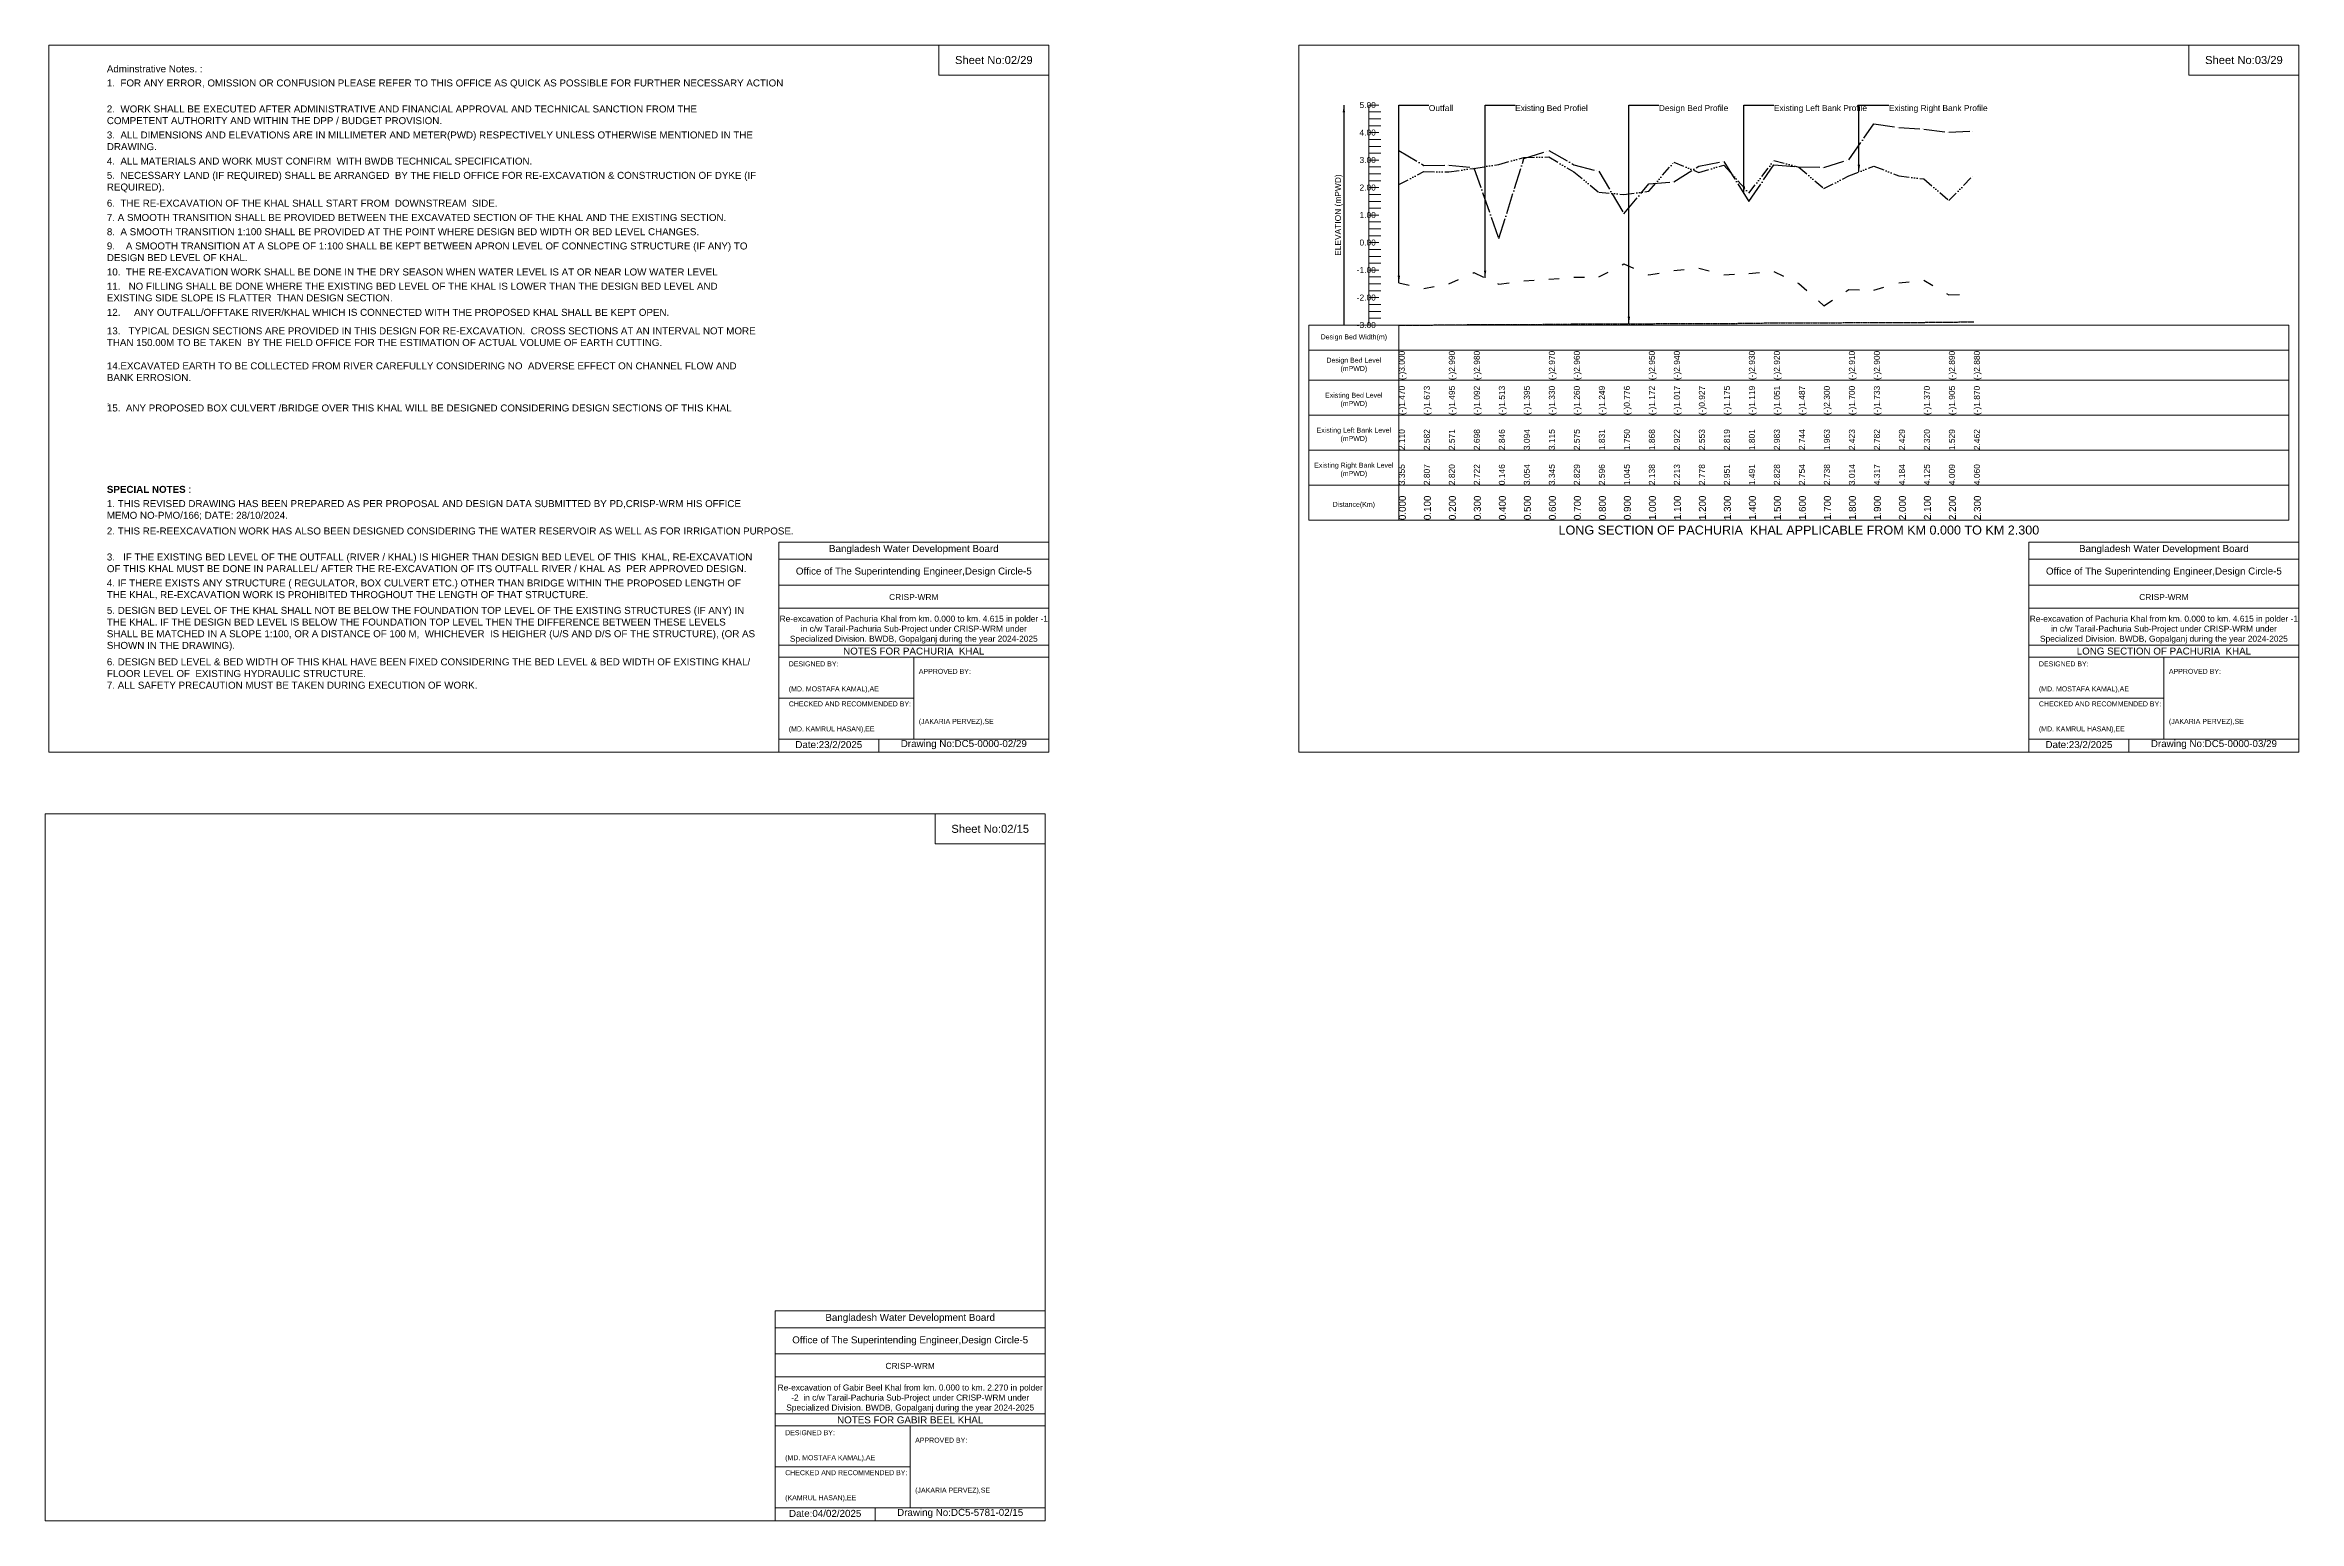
# Model space of a CAD drawing. Header units: inches. Extents: x 91000 to 388000, y -11806 to 0.
# Drawn here: x 109971 to 128000, y -11806 to 0 of the extents above; entities that cross this region are included whole.
import ezdxf

# ---------------------------------------------------------------- set-up
doc = ezdxf.new("R2010")
doc.units = ezdxf.units.IN
doc.header["$LTSCALE"] = 7
doc.header["$MEASUREMENT"] = 0
for name, pattern in [('ACAD_ISO03W100', [30, 12, -18]), ('ACAD_ISO04W100', [30, 24, -3, 0, -3]), ('ACAD_ISO14W100', [24, 12, -3, 0, -3, 0, -3, 0, -3]), ('CENTER', [2, 1.25, -0.25, 0.25, -0.25])]:
    doc.linetypes.add(name, pattern=pattern)
for name, color, linetype, lineweight in [('Cross Section Labels', 7, 'Continuous', 9), ('Design Bed Level Long Section', 7, 'CENTER', 25), ('Existing Bed Level for Long Section', 7, 'ACAD_ISO03W100', 25), ('Existing Left Bank of Long section', 7, 'ACAD_ISO04W100', 25), ('Existing Right Bank of Long Section', 7, 'ACAD_ISO14W100', 25), ('Long Section Border', 7, 'Continuous', 9), ('Long Section Labels', 7, 'Continuous', 9), ('Vscale for Long Section', 7, 'Continuous', 9)]:
    doc.layers.add(name, color=color, linetype=linetype, lineweight=lineweight)
doc.styles.get("Standard").update_dxf_attribs({"font": 'arial.ttf'})
doc.dimstyles.get("Standard").update_dxf_attribs({"dimtxt": 0.18, "dimasz": 0.18, "dimexe": 0.18, "dimexo": 0.0625, "dimgap": 0.09, "dimtad": 0, "dimtih": 1, "dimtoh": 1, "dimdec": 4, "dimzin": 0, "dimdsep": 46, "dimtxsty": 'Standard', "dimcen": 0.09, "dimadec": 0, "dimazin": 0, "dimtfac": 1, "dimtdec": 4, "dimtofl": 0, "dimtmove": 0, "dimatfit": 3, "dimfxl": 1, "dimtolj": 1, "dimtzin": 0, "dimarcsym": 0})

msp = doc.modelspace()

# ---------------------------------------------------------------- linework, layer by layer
at = {"layer": 'Cross Section Labels'}
for points in [[(109971, -6150), (117971, -6150), (117971, -11806), (109971, -11806)], [(117091, -6150), (117971, -6150), (117971, -6390), (117091, -6390)]]:
    msp.add_lwpolyline(points, close=True, dxfattribs=at)
for points in [[(115811, -11806), (115811, -10126), (117971, -10126)], [(115811, -10262), (117971, -10262)], [(115811, -10470), (117971, -10470)], [(115811, -10654), (117971, -10654)], [(115811, -10950), (117971, -10950)], [(115811, -11046), (117971, -11046)], [(116891, -11046), (116891, -11702)], [(115811, -11374), (116891, -11374)], [(115811, -11702), (117971, -11702)], [(116611, -11702), (116611, -11806)]]:
    msp.add_lwpolyline(points, dxfattribs=at)
at = {"layer": 'Design Bed Level Long Section'}
msp.add_lwpolyline([(120800, -2240), (121000, -2240), (121200, -2238), (121400, -2236), (121600, -2236), (121800, -2236), (122000, -2233), (122200, -2231), (122400, -2231), (122600, -2231), (122800, -2229), (123000, -2227), (123200, -2227), (123400, -2227), (123600, -2225), (123800, -2222), (124000, -2222), (124200, -2222), (124400, -2220), (124600, -2218), (124800, -2218), (125000, -2218), (125200, -2216), (125400, -2214)], dxfattribs=at)
at = {"layer": 'Existing Bed Level for Long Section'}
msp.add_lwpolyline([(120800, -1903), (121000, -1948), (121200, -1909), (121400, -1820), (121600, -1913), (121800, -1887), (122000, -1873), (122200, -1857), (122400, -1855), (122600, -1751), (122800, -1838), (123000, -1804), (123200, -1784), (123400, -1838), (123600, -1826), (123800, -1811), (124000, -1907), (124200, -2086), (124400, -1954), (124600, -1961), (124800, -1903), (125000, -1881), (125200, -1999), (125400, -1991)], dxfattribs=at)
at = {"layer": 'Existing Left Bank of Long section'}
msp.add_lwpolyline([(120800, -842), (121000, -962), (121200, -960), (121400, -981), (121600, -1548), (121800, -908), (122000, -844), (122200, -958), (122400, -1009), (122600, -1350), (122800, -1110), (123000, -1093), (123200, -969), (123400, -931), (123600, -1252), (123800, -958), (124000, -974), (124200, -978), (124400, -917), (124600, -630), (124800, -660), (125000, -672), (125200, -698), (125400, -687)], dxfattribs=at)
at = {"layer": 'Existing Right Bank of Long Section'}
msp.add_lwpolyline([(120800, -1116), (121000, -1012), (121200, -1014), (121400, -986), (121600, -954), (121800, -899), (122000, -895), (122200, -1014), (122400, -1177), (122600, -1195), (122800, -1169), (123000, -937), (123200, -1018), (123400, -960), (123600, -1184), (123800, -924), (124000, -976), (124200, -1148), (124400, -1047), (124600, -968), (124800, -1046), (125000, -1070), (125200, -1244), (125400, -1038)], dxfattribs=at)
at = {"layer": 'Long Section Border'}
msp.add_lwpolyline([(120080, -2240), (127920, -2240), (127920, -3800), (120080, -3800)], close=True, dxfattribs=at)
for points in [[(120800, -2240), (120800, -3800)], [(120080, -2440), (127920, -2440)], [(120080, -2680), (127920, -2680)], [(120080, -2960), (127920, -2960)], [(120080, -3240), (127920, -3240)], [(120080, -3520), (127920, -3520)]]:
    msp.add_lwpolyline(points, dxfattribs=at)
at = {"layer": 'Long Section Labels'}
for points in [[(110000, 0), (118000, 0), (118000, -5656), (110000, -5656)], [(117120, 0), (118000, 0), (118000, -240), (117120, -240)], [(120000, 0), (128000, 0), (128000, -5656), (120000, -5656)], [(127120, 0), (128000, 0), (128000, -240), (127120, -240)]]:
    msp.add_lwpolyline(points, close=True, dxfattribs=at)
for points in [[(115840, -5656), (115840, -3976), (118000, -3976)], [(115840, -4112), (118000, -4112)], [(125840, -5656), (125840, -3976), (128000, -3976)], [(125840, -4112), (128000, -4112)], [(115840, -4320), (118000, -4320)], [(125840, -4320), (128000, -4320)], [(115840, -4504), (118000, -4504)], [(125840, -4504), (128000, -4504)], [(115840, -4800), (118000, -4800)], [(125840, -4800), (128000, -4800)], [(115840, -4896), (118000, -4896)], [(116920, -4896), (116920, -5552)], [(125840, -4896), (128000, -4896)], [(126920, -4896), (126920, -5552)], [(115840, -5224), (116920, -5224)], [(125840, -5224), (126920, -5224)], [(115840, -5552), (118000, -5552)], [(116640, -5552), (116640, -5656)], [(125840, -5552), (128000, -5552)], [(126640, -5552), (126640, -5656)]]:
    msp.add_lwpolyline(points, dxfattribs=at)
at = {"layer": 'Vscale for Long Section'}
for points in [[(120560, -2240), (120560, -2020), (120560, -1800), (120560, -1580), (120560, -1360), (120560, -1140), (120560, -920), (120560, -700), (120560, -480)], [(120560, -480), (120640, -480)], [(120560, -535), (120656, -535)], [(120560, -590), (120656, -590)], [(120560, -645), (120656, -645)], [(120560, -700), (120640, -700)], [(120560, -755), (120656, -755)], [(120560, -810), (120656, -810)], [(120560, -865), (120656, -865)], [(120560, -920), (120640, -920)], [(120560, -975), (120656, -975)], [(120560, -1030), (120656, -1030)], [(120560, -1085), (120656, -1085)], [(120560, -1140), (120640, -1140)], [(120560, -1195), (120656, -1195)], [(120560, -1250), (120656, -1250)], [(120560, -1305), (120656, -1305)], [(120560, -1360), (120640, -1360)], [(120560, -1415), (120656, -1415)], [(120560, -1470), (120656, -1470)], [(120560, -1525), (120656, -1525)], [(120560, -1580), (120640, -1580)], [(120560, -1635), (120656, -1635)], [(120560, -1690), (120656, -1690)], [(120560, -1745), (120656, -1745)], [(120560, -1800), (120640, -1800)], [(120560, -1855), (120656, -1855)], [(120560, -1910), (120656, -1910)], [(120560, -1965), (120656, -1965)], [(120560, -2020), (120640, -2020)], [(120560, -2075), (120656, -2075)], [(120560, -2130), (120656, -2130)], [(120560, -2185), (120656, -2185)], [(120560, -2240), (120640, -2240)]]:
    msp.add_lwpolyline(points, dxfattribs=at)

# ---------------------------------------------------------------- texts
at = {"char_height": 56, "width": 5200, "attachment_point": 1}
for s, insert in [('Adminstrative Notes. :', (110465, -162)), ('1.  FOR ANY ERROR, OMISSION OR CONFUSION PLEASE REFER TO THIS OFFICE AS QUICK AS POSSIBLE FOR FURTHER NECESSARY ACTION', (110465, -275)), ('2.  WORK SHALL BE EXECUTED AFTER ADMINISTRATIVE AND FINANCIAL APPROVAL AND TECHNICAL SANCTION FROM THE COMPETENT AUTHORITY AND WITHIN THE DPP / BUDGET PROVISION. ', (110465, -483)), ('3.  ALL DIMENSIONS AND ELEVATIONS ARE IN MILLIMETER AND METER(PWD) RESPECTIVELY UNLESS OTHERWISE MENTIONED IN THE DRAWING.', (110465, -691)), ('4.  ALL MATERIALS AND WORK MUST CONFIRM  WITH BWDB TECHNICAL SPECIFICATION.', (110465, -900)), ('5.  NECESSARY LAND (IF REQUIRED) SHALL BE ARRANGED  BY THE FIELD OFFICE FOR RE-EXCAVATION & CONSTRUCTION OF DYKE (IF REQUIRED).', (110465, -1014)), ('6.  THE RE-EXCAVATION OF THE KHAL SHALL START FROM  DOWNSTREAM  SIDE.', (110465, -1237)), ('7. A SMOOTH TRANSITION SHALL BE PROVIDED BETWEEN THE EXCAVATED SECTION OF THE KHAL AND THE EXISTING SECTION.', (110465, -1351)), ('8.  A SMOOTH TRANSITION 1:100 SHALL BE PROVIDED AT THE POINT WHERE DESIGN BED WIDTH OR BED LEVEL CHANGES.', (110465, -1465)), ('9.    A SMOOTH TRANSITION AT A SLOPE OF 1:100 SHALL BE KEPT BETWEEN APRON LEVEL OF CONNECTING STRUCTURE (IF ANY) TO DESIGN BED LEVEL OF KHAL.', (110465, -1579)), ('10.  THE RE-EXCAVATION WORK SHALL BE DONE IN THE DRY SEASON WHEN WATER LEVEL IS AT OR NEAR LOW WATER LEVEL', (110465, -1787)), ('11.   NO FILLING SHALL BE DONE WHERE THE EXISTING BED LEVEL OF THE KHAL IS LOWER THAN THE DESIGN BED LEVEL AND EXISTING SIDE SLOPE IS FLATTER  THAN DESIGN SECTION.', (110465, -1901)), ('12.     ANY OUTFALL/OFFTAKE RIVER/KHAL WHICH IS CONNECTED WITH THE PROPOSED KHAL SHALL BE KEPT OPEN.', (110465, -2110)), ('13.   TYPICAL DESIGN SECTIONS ARE PROVIDED IN THIS DESIGN FOR RE-EXCAVATION.  CROSS SECTIONS AT AN INTERVAL NOT MORE THAN 150.00M TO BE TAKEN  BY THE FIELD OFFICE FOR THE ESTIMATION OF ACTUAL VOLUME OF EARTH CUTTING. ^J^J14.EXCAVATED EARTH TO BE COLLECTED FROM RIVER CAREFULLY CONSIDERING NO  ADVERSE EFFECT ON CHANNEL FLOW AND BANK ERROSION.^J^J.', (110465, -2258)), ('15.  ANY PROPOSED BOX CULVERT /BRIDGE OVER THIS KHAL WILL BE DESIGNED CONSIDERING DESIGN SECTIONS OF THIS KHAL', (110465, -2875)), ('{\\fArial|b1|i0|c0|p34;SPECIAL NOTES} :', (110465, -3526)), ('1. THIS REVISED DRAWING HAS BEEN PREPARED AS PER PROPOSAL AND DESIGN DATA SUBMITTED BY PD,CRISP-WRM HIS OFFICE MEMO NO-PMO/166; DATE: 28/10/2024. ', (110465, -3640)), ('2. THIS RE-REEXCAVATION WORK HAS ALSO BEEN DESIGNED CONSIDERING THE WATER RESERVOIR AS WELL AS FOR IRRIGATION PURPOSE.  ', (110465, -3859)), ('3.   IF THE EXISTING BED LEVEL OF THE OUTFALL (RIVER / KHAL) IS HIGHER THAN DESIGN BED LEVEL OF THIS  KHAL, RE-EXCAVATION OF THIS KHAL MUST BE DONE IN PARALLEL/ AFTER THE RE-EXCAVATION OF ITS OUTFALL RIVER / KHAL AS  PER APPROVED DESIGN.^J', (110465, -4067)), ('4. IF THERE EXISTS ANY STRUCTURE ( REGULATOR, BOX CULVERT ETC.) OTHER THAN BRIDGE WITHIN THE PROPOSED LENGTH OF THE KHAL, RE-EXCAVATION WORK IS PROHIBITED THROGHOUT THE LENGTH OF THAT STRUCTURE.', (110465, -4275)), ('5. DESIGN BED LEVEL OF THE KHAL SHALL NOT BE BELOW THE FOUNDATION TOP LEVEL OF THE EXISTING STRUCTURES (IF ANY) IN THE KHAL. IF THE DESIGN BED LEVEL IS BELOW THE FOUNDATION TOP LEVEL THEN THE DIFFERENCE BETWEEN THESE LEVELS SHALL BE MATCHED IN A SLOPE 1:100, OR A DISTANCE OF 100 M,  WHICHEVER  IS HEIGHER (U/S AND D/S OF THE STRUCTURE), (OR AS SHOWN IN THE DRAWING).^J', (110465, -4494)), ('6. DESIGN BED LEVEL & BED WIDTH OF THIS KHAL HAVE BEEN FIXED CONSIDERING THE BED LEVEL & BED WIDTH OF EXISTING KHAL/ FLOOR LEVEL OF  EXISTING HYDRAULIC STRUCTURE.\\P7. ALL SAFETY PRECAUTION MUST BE TAKEN DURING EXECUTION OF WORK.', (110465, -4906))]:
    msp.add_mtext(s, dxfattribs=dict(at, insert=insert))
at = {"layer": 'Cross Section Labels', "attachment_point": 5}
for s, insert, char_height in [('Sheet No:02/15', (117531, -6270), 64), ('Bangladesh Water Development Board', (116891, -10186), 56), ('Office of The Superintending Engineer,Design Circle-5', (116891, -10366), 56)]:
    msp.add_mtext(s, dxfattribs=dict(at, insert=insert, char_height=char_height))
at = {"layer": 'Cross Section Labels'}
for s, insert, char_height, width, attachment_point in [('CRISP-WRM', (116891, -10566), 48, 2240, 5), ('Re-excavation of Gabir Beel Khal from km. 0.000 to km. 2.270 in polder -2  in c/w Tarail-Pachuria Sub-Project under CRISP-WRM under Specialized Division. BWDB, Gopalganj during the year 2024-2025', (116891, -10826), 48, 2160, 5), ('NOTES FOR GABIR BEEL KHAL', (116891, -10998), 56, 2240, 5), ('DESIGNED BY:^J^J^J(MD. MOSTAFA KAMAL),AE', (115891, -11206), 40, 1120, 4), ('APPROVED BY:^J^J^J^J^J^J(JAKARIA PERVEZ),SE', (116931, -11366), 40, 1120, 4), ('CHECKED AND RECOMMENDED BY:^J^J^J(KAMRUL HASAN),EE', (115891, -11526), 40, 1120, 4), ('Date:04/02/2025', (116211, -11746), 56, 1120, 5), ('Drawing No:DC5-5781-02/15', (117291, -11746), 56, 1760, 5)]:
    msp.add_mtext(s, dxfattribs=dict(at, insert=insert, char_height=char_height, width=width, attachment_point=attachment_point))
at = {"layer": 'Long Section Border', "attachment_point": 5}
for s, insert, char_height in [('Design Bed Width(m)', (120440, -2340), 40), ('Design Bed Level^J(mPWD)', (120440, -2560), 40), ('Existing Bed Level^J(mPWD)', (120440, -2840), 40), ('Existing Left Bank Level^J(mPWD)', (120440, -3120), 40), ('Existing Right Bank Level^J(mPWD)', (120440, -3400), 40), ('Distance(Km)', (120440, -3680), 40), ('LONG SECTION OF PACHURIA  KHAL APPLICABLE FROM KM 0.000 TO KM 2.300', (124000, -3880), 72)]:
    msp.add_mtext(s, dxfattribs=dict(at, insert=insert, char_height=char_height))
at = {"layer": 'Long Section Labels'}
for s, insert, char_height, attachment_point in [('Sheet No:02/29', (117560, -120), 64, 5), ('Sheet No:03/29', (127560, -120), 64, 5), ('Outfall', (121040, -480), 48, 1), ('Existing Bed Profiel', (121730, -480), 48, 1), ('Design Bed Profile', (122880, -480), 48, 1), ('Existing Left Bank Profile', (123800, -480), 48, 1), ('Existing Right Bank Profile', (124720, -480), 48, 1), ('Bangladesh Water Development Board', (116920, -4036), 56, 5), ('Bangladesh Water Development Board', (126920, -4036), 56, 5), ('Office of The Superintending Engineer,Design Circle-5', (116920, -4216), 56, 5), ('Office of The Superintending Engineer,Design Circle-5', (126920, -4216), 56, 5)]:
    msp.add_mtext(s, dxfattribs=dict(at, insert=insert, char_height=char_height, attachment_point=attachment_point))
for s, insert, char_height, width, attachment_point in [('CRISP-WRM', (116920, -4416), 48, 2240, 5), ('CRISP-WRM', (126920, -4416), 48, 2240, 5), ('Re-excavation of Pachuria Khal from km. 0.000 to km. 4.615 in polder -1  in c/w Tarail-Pachuria Sub-Project under CRISP-WRM under Specialized Division. BWDB, Gopalganj during the year 2024-2025', (116920, -4676), 48, 2160, 5), ('Re-excavation of Pachuria Khal from km. 0.000 to km. 4.615 in polder -1  in c/w Tarail-Pachuria Sub-Project under CRISP-WRM under Specialized Division. BWDB, Gopalganj during the year 2024-2025', (126920, -4676), 48, 2160, 5), ('NOTES FOR PACHURIA  KHAL', (116920, -4848), 56, 2240, 5), ('LONG SECTION OF PACHURIA  KHAL', (126920, -4848), 56, 2240, 5), ('DESIGNED BY:^J^J^J(MD. MOSTAFA KAMAL),AE', (115920, -5056), 40, 1120, 4), ('APPROVED BY:^J^J^J^J^J^J(JAKARIA PERVEZ),SE', (116960, -5216), 40, 1120, 4), ('DESIGNED BY:^J^J^J(MD. MOSTAFA KAMAL),AE', (125920, -5056), 40, 1120, 4), ('APPROVED BY:^J^J^J^J^J^J(JAKARIA PERVEZ),SE', (126960, -5216), 40, 1120, 4), ('CHECKED AND RECOMMENDED BY:^J^J^J(MD. KAMRUL HASAN),EE', (115920, -5376), 40, 1120, 4), ('CHECKED AND RECOMMENDED BY:^J^J^J(MD. KAMRUL HASAN),EE', (125920, -5376), 40, 1120, 4), ('Date:23/2/2025 ', (116240, -5596), 56, 1120, 5), ('Drawing No:DC5-0000-02/29', (117320, -5596), 56, 1760, 5), ('Date:23/2/2025 ', (126240, -5596), 56, 1120, 5), ('Drawing No:DC5-0000-03/29', (127320, -5596), 56, 1760, 5)]:
    msp.add_mtext(s, dxfattribs=dict(at, insert=insert, char_height=char_height, width=width, attachment_point=attachment_point))
at = {"layer": 'Vscale for Long Section', "char_height": 48, "attachment_point": 6}
for s, insert in [('5.00', (120616, -480)), ('4.00', (120616, -700)), ('3.00', (120616, -920)), ('2.00', (120616, -1140)), ('1.00', (120616, -1360)), ('0.00', (120616, -1580)), ('-1.00', (120616, -1800)), ('-2.00', (120616, -2020)), ('-3.00', (120616, -2240))]:
    msp.add_mtext(s, dxfattribs=dict(at, insert=insert))
at = {"layer": 'Vscale for Long Section', "rotation": 90}
for s, insert, char_height, attachment_point in [('ELEVATION (mPWD)', (120320, -1360), 48, 5), ('(-)3.000', (120800, -2680), 48, 1), ('(-)3.000', (120800, -2680), 48, 1), ('(-)2.990', (121200, -2680), 48, 1), ('(-)2.980', (121400, -2680), 48, 1), ('(-)2.980', (121400, -2680), 48, 1), ('(-)2.980', (121400, -2680), 48, 1), ('(-)2.970', (122000, -2680), 48, 1), ('(-)2.960', (122200, -2680), 48, 1), ('(-)2.960', (122200, -2680), 48, 1), ('(-)2.960', (122200, -2680), 48, 1), ('(-)2.950', (122800, -2680), 48, 1), ('(-)2.940', (123000, -2680), 48, 1), ('(-)2.940', (123000, -2680), 48, 1), ('(-)2.940', (123000, -2680), 48, 1), ('(-)2.930', (123600, -2680), 48, 1), ('(-)2.920', (123800, -2680), 48, 1), ('(-)2.920', (123800, -2680), 48, 1), ('(-)2.920', (123800, -2680), 48, 1), ('(-)2.910', (124400, -2680), 48, 1), ('(-)2.900', (124600, -2680), 48, 1), ('(-)2.900', (124600, -2680), 48, 1), ('(-)2.900', (124600, -2680), 48, 1), ('(-)2.890', (125200, -2680), 48, 1), ('(-)2.880', (125400, -2680), 48, 1), ('(-)1.470', (120800, -2960), 48, 1), ('(-)1.470', (120800, -2960), 48, 1), ('(-)1.673', (121000, -2960), 48, 1), ('(-)1.495', (121200, -2960), 48, 1), ('(-)1.092', (121400, -2960), 48, 1), ('(-)1.513', (121600, -2960), 48, 1), ('(-)1.395', (121800, -2960), 48, 1), ('(-)1.330', (122000, -2960), 48, 1), ('(-)1.260', (122200, -2960), 48, 1), ('(-)1.249', (122400, -2960), 48, 1), ('(-)0.776', (122600, -2960), 48, 1), ('(-)1.172', (122800, -2960), 48, 1), ('(-)1.017', (123000, -2960), 48, 1), ('(-)0.927', (123200, -2960), 48, 1), ('(-)1.175', (123400, -2960), 48, 1), ('(-)1.119', (123600, -2960), 48, 1), ('(-)1.051', (123800, -2960), 48, 1), ('(-)1.487', (124000, -2960), 48, 1), ('(-)2.300', (124200, -2960), 48, 1), ('(-)1.700', (124400, -2960), 48, 1), ('(-)1.733', (124600, -2960), 48, 1), ('(-)1.370', (125000, -2960), 48, 1), ('(-)1.905', (125200, -2960), 48, 1), ('(-)1.870', (125400, -2960), 48, 1), ('2.110', (120800, -3240), 48, 1), ('2.582', (121000, -3240), 48, 1), ('2.571', (121200, -3240), 48, 1), ('2.698', (121400, -3240), 48, 1), ('2.846', (121600, -3240), 48, 1), ('3.094', (121800, -3240), 48, 1), ('3.115', (122000, -3240), 48, 1), ('2.575', (122200, -3240), 48, 1), ('1.831', (122400, -3240), 48, 1), ('1.750', (122600, -3240), 48, 1), ('1.868', (122800, -3240), 48, 1), ('2.922', (123000, -3240), 48, 1), ('2.553', (123200, -3240), 48, 1), ('2.819', (123400, -3240), 48, 1), ('1.801', (123600, -3240), 48, 1), ('2.983', (123800, -3240), 48, 1), ('2.744', (124000, -3240), 48, 1), ('1.963', (124200, -3240), 48, 1), ('2.423', (124400, -3240), 48, 1), ('2.782', (124600, -3240), 48, 1), ('2.429', (124800, -3240), 48, 1), ('2.320', (125000, -3240), 48, 1), ('1.529', (125200, -3240), 48, 1), ('2.462', (125400, -3240), 48, 1), ('3.355', (120800, -3520), 48, 1), ('2.807', (121000, -3520), 48, 1), ('2.820', (121200, -3520), 48, 1), ('2.722', (121400, -3520), 48, 1), ('0.146', (121600, -3520), 48, 1), ('3.054', (121800, -3520), 48, 1), ('3.345', (122000, -3520), 48, 1), ('2.829', (122200, -3520), 48, 1), ('2.596', (122400, -3520), 48, 1), ('1.045', (122600, -3520), 48, 1), ('2.138', (122800, -3520), 48, 1), ('2.213', (123000, -3520), 48, 1), ('2.778', (123200, -3520), 48, 1), ('2.951', (123400, -3520), 48, 1), ('1.491', (123600, -3520), 48, 1), ('2.828', (123800, -3520), 48, 1), ('2.754', (124000, -3520), 48, 1), ('2.738', (124200, -3520), 48, 1), ('3.014', (124400, -3520), 48, 1), ('4.317', (124600, -3520), 48, 1), ('4.184', (124800, -3520), 48, 1), ('4.125', (125000, -3520), 48, 1), ('4.009', (125200, -3520), 48, 1), ('4.060', (125400, -3520), 48, 1), ('0.000', (120800, -3800), 56, 1), ('0.100', (121000, -3800), 56, 1), ('0.200', (121200, -3800), 56, 1), ('0.300', (121400, -3800), 56, 1), ('0.400', (121600, -3800), 56, 1), ('0.500', (121800, -3800), 56, 1), ('0.600', (122000, -3800), 56, 1), ('0.700', (122200, -3800), 56, 1), ('0.800', (122400, -3800), 56, 1), ('0.900', (122600, -3800), 56, 1), ('1.000', (122800, -3800), 56, 1), ('1.100', (123000, -3800), 56, 1), ('1.200', (123200, -3800), 56, 1), ('1.300', (123400, -3800), 56, 1), ('1.400', (123600, -3800), 56, 1), ('1.500', (123800, -3800), 56, 1), ('1.600', (124000, -3800), 56, 1), ('1.700', (124200, -3800), 56, 1), ('1.800', (124400, -3800), 56, 1), ('1.900', (124600, -3800), 56, 1), ('2.000', (124800, -3800), 56, 1), ('2.100', (125000, -3800), 56, 1), ('2.200', (125200, -3800), 56, 1), ('2.300', (125400, -3800), 56, 1)]:
    msp.add_mtext(s, dxfattribs=dict(at, insert=insert, char_height=char_height, attachment_point=attachment_point))

# ---------------------------------------------------------------- leaders
at = {"layer": 'Long Section Labels', "annotation_type": 0, "has_hookline": 1, "hookline_direction": 0}
for points, text_width in [([(120800, -1903), (120800, -480), (121040, -480)], 186), ([(121490, -1862), (121490, -480), (121730, -480)], 571), ([(122640, -2231), (122640, -480), (122880, -480)], 547), ([(123560, -1187), (123560, -480), (123800, -480)], 737), ([(124480, -1015), (124480, -480), (124720, -480)], 782)]:
    msp.add_leader(points, dimstyle='Standard', override={"dimasz": 57.6}, dxfattribs=dict(at, text_width=text_width))
at = {"layer": 'Vscale for Long Section'}
msp.add_leader([(120360, -480), (120360, -2240)], dimstyle='Standard', override={"dimasz": 57.6}, dxfattribs=at)

doc.saveas('drawing.dxf')
